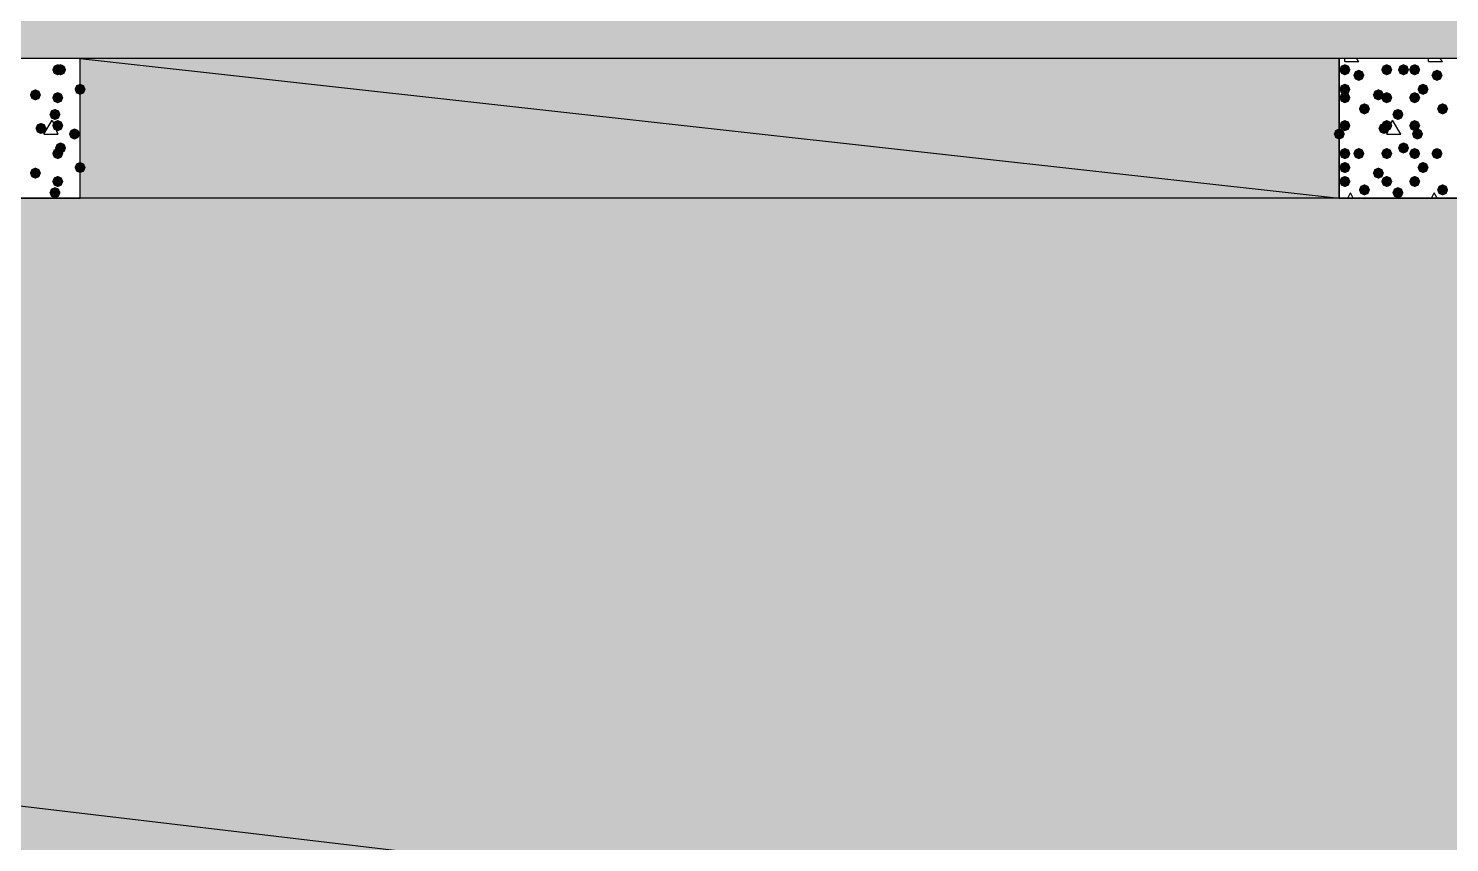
# Model space of a CAD drawing. Header units: millimetres. Extents: x 0 to 420, y 0 to 297.
# Drawn here: x 117.67 to 139.21, y 194.88 to 207.21 of the extents above; entities that cross this region are included whole.
import ezdxf

# ---------------------------------------------------------------- set-up
doc = ezdxf.new("R2010")
doc.units = ezdxf.units.MM
doc.layers.get('0').update_dxf_attribs({"linetype": 'CONTINUOUS'})

msp = doc.modelspace()

# ---------------------------------------------------------------- hatches: boundary and pattern name
at = {"true_color": 0x000008}
h = msp.add_hatch(color=0, dxfattribs=at)
h.paths.add_polyline_path([(385.826, 225.806), (39.708667, 225.806), (385.826, 206.756)], flags=0)
h.paths.add_polyline_path([(39.708667, 225.806), (385.826, 206.756), (39.708667, 206.756)], flags=0)
at = {"true_color": 0x000007}
for points in [[(118.194667, 206.586667), (118.169796, 206.526871), (118.11, 206.502), (118.050204, 206.526871), (118.025333, 206.586667), (118.050204, 206.646462), (118.11, 206.671333), (118.169796, 206.646463)], [(118.237, 206.586667), (118.212129, 206.526871), (118.152333, 206.502), (118.092538, 206.526871), (118.067667, 206.586667), (118.092537, 206.646462), (118.152333, 206.671333), (118.212129, 206.646463)], [(137.710333, 206.586667), (137.685463, 206.526871), (137.625667, 206.502), (137.565871, 206.526871), (137.541, 206.586667), (137.565871, 206.646462), (137.625667, 206.671333), (137.685462, 206.646463)], [(138.345333, 206.586667), (138.320463, 206.526871), (138.260667, 206.502), (138.200871, 206.526871), (138.176, 206.586667), (138.200871, 206.646462), (138.260667, 206.671333), (138.320462, 206.646463)], [(138.599333, 206.586667), (138.574463, 206.526871), (138.514667, 206.502), (138.454871, 206.526871), (138.43, 206.586667), (138.454871, 206.646462), (138.514667, 206.671333), (138.574462, 206.646463)], [(138.768667, 206.586667), (138.743796, 206.526871), (138.684, 206.502), (138.624204, 206.526871), (138.599333, 206.586667), (138.624204, 206.646462), (138.684, 206.671333), (138.743796, 206.646463)], [(137.922, 206.502), (137.897129, 206.442204), (137.837333, 206.417333), (137.777538, 206.442204), (137.752667, 206.502), (137.777537, 206.561796), (137.837333, 206.586667), (137.897129, 206.561796)], [(139.107333, 206.502), (139.082462, 206.442204), (139.022667, 206.417333), (138.962871, 206.442204), (138.938, 206.502), (138.962871, 206.561796), (139.022667, 206.586667), (139.082462, 206.561796)], [(117.856, 206.205667), (117.831129, 206.145871), (117.771333, 206.121), (117.711537, 206.145871), (117.686667, 206.205667), (117.711537, 206.265462), (117.771333, 206.290333), (117.831129, 206.265463)], [(118.194667, 206.163333), (118.169796, 206.103537), (118.11, 206.078667), (118.050204, 206.103537), (118.025333, 206.163333), (118.050204, 206.223129), (118.11, 206.248), (118.169796, 206.223129)], [(118.533333, 206.290333), (118.508463, 206.230537), (118.448667, 206.205667), (118.388871, 206.230537), (118.364, 206.290333), (118.388871, 206.350129), (118.448667, 206.375), (118.508462, 206.350129)], [(137.710333, 206.290333), (137.685463, 206.230537), (137.625667, 206.205667), (137.565871, 206.230537), (137.541, 206.290333), (137.565871, 206.350129), (137.625667, 206.375), (137.685462, 206.350129)], [(137.710333, 206.163333), (137.685463, 206.103537), (137.625667, 206.078667), (137.565871, 206.103537), (137.541, 206.163333), (137.565871, 206.223129), (137.625667, 206.248), (137.685462, 206.223129)], [(138.218333, 206.205667), (138.193463, 206.145871), (138.133667, 206.121), (138.073871, 206.145871), (138.049, 206.205667), (138.073871, 206.265462), (138.133667, 206.290333), (138.193462, 206.265463)], [(138.345333, 206.163333), (138.320463, 206.103537), (138.260667, 206.078667), (138.200871, 206.103537), (138.176, 206.163333), (138.200871, 206.223129), (138.260667, 206.248), (138.320462, 206.223129)], [(138.768667, 206.163333), (138.743796, 206.103537), (138.684, 206.078667), (138.624204, 206.103537), (138.599333, 206.163333), (138.624204, 206.223129), (138.684, 206.248), (138.743796, 206.223129)], [(138.895667, 206.290333), (138.870796, 206.230537), (138.811, 206.205667), (138.751204, 206.230537), (138.726333, 206.290333), (138.751204, 206.350129), (138.811, 206.375), (138.870796, 206.350129)], [(138.006667, 205.994), (137.981796, 205.934204), (137.922, 205.909333), (137.862204, 205.934204), (137.837333, 205.994), (137.862204, 206.053796), (137.922, 206.078667), (137.981796, 206.053796)], [(139.192, 205.994), (139.167129, 205.934204), (139.107333, 205.909333), (139.047538, 205.934204), (139.022667, 205.994), (139.047537, 206.053796), (139.107333, 206.078667), (139.167129, 206.053796)], [(117.940667, 205.697667), (117.915796, 205.637871), (117.856, 205.613), (117.796204, 205.637871), (117.771333, 205.697667), (117.796204, 205.757462), (117.856, 205.782333), (117.915796, 205.757463)], [(118.152333, 205.909333), (118.127463, 205.849538), (118.067667, 205.824667), (118.007871, 205.849538), (117.983, 205.909333), (118.007871, 205.969129), (118.067667, 205.994), (118.127462, 205.969129)], [(118.194667, 205.74), (118.169796, 205.680204), (118.11, 205.655333), (118.050204, 205.680204), (118.025333, 205.74), (118.050204, 205.799796), (118.11, 205.824667), (118.169796, 205.799796)], [(137.710333, 205.74), (137.685463, 205.680204), (137.625667, 205.655333), (137.565871, 205.680204), (137.541, 205.74), (137.565871, 205.799796), (137.625667, 205.824667), (137.685462, 205.799796)], [(138.303, 205.697667), (138.278129, 205.637871), (138.218333, 205.613), (138.158537, 205.637871), (138.133667, 205.697667), (138.158537, 205.757462), (138.218333, 205.782333), (138.278129, 205.757463)], [(138.345333, 205.74), (138.320463, 205.680204), (138.260667, 205.655333), (138.200871, 205.680204), (138.176, 205.74), (138.200871, 205.799796), (138.260667, 205.824667), (138.320462, 205.799796)], [(138.514667, 205.909333), (138.489796, 205.849538), (138.43, 205.824667), (138.370204, 205.849538), (138.345333, 205.909333), (138.370204, 205.969129), (138.43, 205.994), (138.489796, 205.969129)], [(138.768667, 205.74), (138.743796, 205.680204), (138.684, 205.655333), (138.624204, 205.680204), (138.599333, 205.74), (138.624204, 205.799796), (138.684, 205.824667), (138.743796, 205.799796)], [(118.448667, 205.613), (118.423796, 205.553204), (118.364, 205.528333), (118.304204, 205.553204), (118.279333, 205.613), (118.304204, 205.672796), (118.364, 205.697667), (118.423796, 205.672796)], [(137.625667, 205.613), (137.600796, 205.553204), (137.541, 205.528333), (137.481204, 205.553204), (137.456333, 205.613), (137.481204, 205.672796), (137.541, 205.697667), (137.600796, 205.672796)], [(138.811, 205.613), (138.786129, 205.553204), (138.726333, 205.528333), (138.666538, 205.553204), (138.641667, 205.613), (138.666537, 205.672796), (138.726333, 205.697667), (138.786129, 205.672796)], [(118.194667, 205.316667), (118.169796, 205.256871), (118.11, 205.232), (118.050204, 205.256871), (118.025333, 205.316667), (118.050204, 205.376462), (118.11, 205.401333), (118.169796, 205.376463)], [(118.237, 205.401333), (118.212129, 205.341537), (118.152333, 205.316667), (118.092538, 205.341537), (118.067667, 205.401333), (118.092537, 205.461129), (118.152333, 205.486), (118.212129, 205.461129)], [(137.710333, 205.316667), (137.685463, 205.256871), (137.625667, 205.232), (137.565871, 205.256871), (137.541, 205.316667), (137.565871, 205.376462), (137.625667, 205.401333), (137.685462, 205.376463)], [(137.922, 205.316667), (137.897129, 205.256871), (137.837333, 205.232), (137.777538, 205.256871), (137.752667, 205.316667), (137.777537, 205.376462), (137.837333, 205.401333), (137.897129, 205.376463)], [(138.345333, 205.316667), (138.320463, 205.256871), (138.260667, 205.232), (138.200871, 205.256871), (138.176, 205.316667), (138.200871, 205.376462), (138.260667, 205.401333), (138.320462, 205.376463)], [(138.599333, 205.401333), (138.574463, 205.341537), (138.514667, 205.316667), (138.454871, 205.341537), (138.43, 205.401333), (138.454871, 205.461129), (138.514667, 205.486), (138.574462, 205.461129)], [(138.768667, 205.316667), (138.743796, 205.256871), (138.684, 205.232), (138.624204, 205.256871), (138.599333, 205.316667), (138.624204, 205.376462), (138.684, 205.401333), (138.743796, 205.376463)], [(139.107333, 205.316667), (139.082462, 205.256871), (139.022667, 205.232), (138.962871, 205.256871), (138.938, 205.316667), (138.962871, 205.376462), (139.022667, 205.401333), (139.082462, 205.376463)], [(118.533333, 205.105), (118.508463, 205.045204), (118.448667, 205.020333), (118.388871, 205.045204), (118.364, 205.105), (118.388871, 205.164796), (118.448667, 205.189667), (118.508462, 205.164796)], [(137.710333, 205.105), (137.685463, 205.045204), (137.625667, 205.020333), (137.565871, 205.045204), (137.541, 205.105), (137.565871, 205.164796), (137.625667, 205.189667), (137.685462, 205.164796)], [(138.895667, 205.105), (138.870796, 205.045204), (138.811, 205.020333), (138.751204, 205.045204), (138.726333, 205.105), (138.751204, 205.164796), (138.811, 205.189667), (138.870796, 205.164796)], [(117.856, 205.020333), (117.831129, 204.960537), (117.771333, 204.935667), (117.711537, 204.960537), (117.686667, 205.020333), (117.711537, 205.080129), (117.771333, 205.105), (117.831129, 205.080129)], [(118.194667, 204.893333), (118.169796, 204.833537), (118.11, 204.808667), (118.050204, 204.833537), (118.025333, 204.893333), (118.050204, 204.953129), (118.11, 204.978), (118.169796, 204.953129)], [(137.710333, 204.893333), (137.685463, 204.833537), (137.625667, 204.808667), (137.565871, 204.833537), (137.541, 204.893333), (137.565871, 204.953129), (137.625667, 204.978), (137.685462, 204.953129)], [(138.218333, 205.020333), (138.193463, 204.960537), (138.133667, 204.935667), (138.073871, 204.960537), (138.049, 205.020333), (138.073871, 205.080129), (138.133667, 205.105), (138.193462, 205.080129)], [(138.345333, 204.893333), (138.320463, 204.833537), (138.260667, 204.808667), (138.200871, 204.833537), (138.176, 204.893333), (138.200871, 204.953129), (138.260667, 204.978), (138.320462, 204.953129)], [(138.768667, 204.893333), (138.743796, 204.833537), (138.684, 204.808667), (138.624204, 204.833537), (138.599333, 204.893333), (138.624204, 204.953129), (138.684, 204.978), (138.743796, 204.953129)], [(118.152333, 204.724), (118.127463, 204.664204), (118.067667, 204.639333), (118.007871, 204.664204), (117.983, 204.724), (118.007871, 204.783796), (118.067667, 204.808667), (118.127462, 204.783796)], [(138.006667, 204.766333), (137.981796, 204.706537), (137.922, 204.681667), (137.862204, 204.706537), (137.837333, 204.766333), (137.862204, 204.826129), (137.922, 204.851), (137.981796, 204.826129)], [(138.514667, 204.724), (138.489796, 204.664204), (138.43, 204.639333), (138.370204, 204.664204), (138.345333, 204.724), (138.370204, 204.783796), (138.43, 204.808667), (138.489796, 204.783796)], [(139.192, 204.766333), (139.167129, 204.706537), (139.107333, 204.681667), (139.047538, 204.706537), (139.022667, 204.766333), (139.047537, 204.826129), (139.107333, 204.851), (139.167129, 204.826129)]]:
    msp.add_hatch(color=0, dxfattribs=at).paths.add_polyline_path(points, flags=0)
at = {"true_color": 0x000008}
h = msp.add_hatch(color=0, dxfattribs=at)
h.paths.add_polyline_path([(137.541, 206.756), (118.448667, 206.756), (137.541, 204.639333)], flags=0)
h.paths.add_polyline_path([(118.448667, 206.756), (137.541, 204.639333), (118.448667, 204.639333)], flags=0)
h = msp.add_hatch(color=0, dxfattribs=at)
h.paths.add_polyline_path([(201.125667, 204.639333), (39.708667, 204.639333), (201.125667, 185.547)], flags=0)
h.paths.add_polyline_path([(39.708667, 204.639333), (201.125667, 185.547), (39.708667, 185.547)], flags=0)

# ---------------------------------------------------------------- linework, layer by layer
at = {"color": 0, "true_color": 0x000008}
for points in [[(39.708667, 225.806), (385.826, 206.756), (39.708667, 206.756)], [(137.541, 206.756), (118.448667, 206.756), (137.541, 204.639333)], [(118.448667, 206.756), (137.541, 204.639333), (118.448667, 204.639333)], [(201.125667, 204.639333), (39.708667, 204.639333), (201.125667, 185.547)], [(39.708667, 204.639333), (201.125667, 185.547), (39.708667, 185.547)]]:
    msp.add_lwpolyline(points, close=True, dxfattribs=at)
at = {"color": 0, "true_color": 0x000007}
for points in [[(116.332, 206.756), (116.332, 204.639333), (118.448667, 204.639333), (118.448667, 206.756)], [(137.541, 206.756), (137.541, 204.639333), (139.657667, 204.639333), (139.657667, 206.756)]]:
    msp.add_lwpolyline(points, close=True, dxfattribs=at)
for points in [[(137.625667, 206.713667), (137.625667, 206.756)], [(137.625667, 206.713667), (137.837333, 206.713667)], [(137.837333, 206.713667), (137.795, 206.756)], [(138.895667, 206.713667), (138.895667, 206.756)], [(138.895667, 206.713667), (139.107333, 206.713667)], [(139.107333, 206.713667), (139.065, 206.756)], [(117.898333, 205.613), (118.025333, 205.824667), (118.11, 205.613)], [(138.260667, 205.613), (138.345333, 205.824667)], [(138.472333, 205.613), (138.345333, 205.824667)], [(117.898333, 205.613), (118.11, 205.613)], [(138.260667, 205.613), (138.472333, 205.613)], [(137.668, 204.639333), (137.710333, 204.724)], [(137.752667, 204.639333), (137.710333, 204.724)], [(138.938, 204.639333), (138.980333, 204.724)], [(139.022667, 204.639333), (138.980333, 204.724)]]:
    msp.add_lwpolyline(points, dxfattribs=at)

doc.saveas('drawing.dxf')
